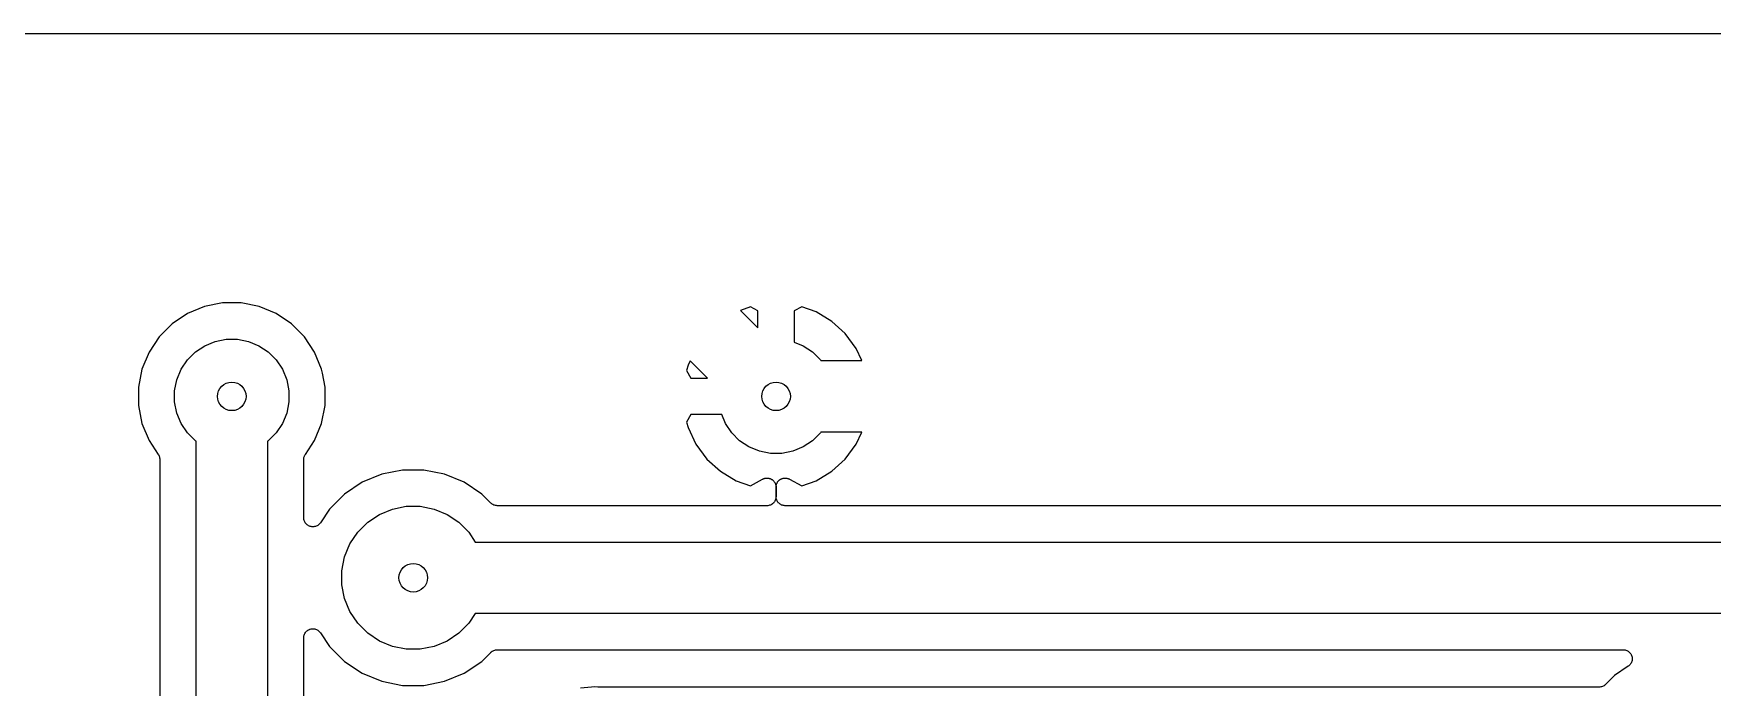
# Model space of a CAD drawing. Extents: x 4.55 to 7.45, y -4.55 to -2.5.
# Drawn here: x 5.991 to 6.916, y -2.86 to -2.5 of the extents above; entities that cross this region are included whole.
import ezdxf

# ---------------------------------------------------------------- set-up
doc = ezdxf.new("R2010")
doc.units = 0
doc.header["$MEASUREMENT"] = 0
doc.layers.add('BLACK', color=7, linetype='CONTINUOUS')

msp = doc.modelspace()

# ---------------------------------------------------------------- linework, layer by layer
at = {"layer": 'BLACK', "linetype": 'CONTINUOUS'}
for p, q in [((4.555, -2.5), (7.445, -2.5)), ((6.07561, -2.65436), (6.06717, -2.66)), ((6.08498, -2.65048), (6.07561, -2.65436)), ((6.09493, -2.6485), (6.08498, -2.65048)), ((6.10507, -2.6485), (6.09493, -2.6485)), ((6.11502, -2.65048), (6.10507, -2.6485)), ((6.12439, -2.65436), (6.11502, -2.65048)), ((6.13283, -2.66), (6.12439, -2.65436)), ((6.38583, -2.65066), (6.38044, -2.6526)), ((6.38044, -2.6526), (6.39, -2.66216)), ((6.39, -2.65294), (6.38583, -2.65066)), ((6.39, -2.66216), (6.39, -2.65294)), ((6.41417, -2.65066), (6.41, -2.65294)), ((6.41, -2.65294), (6.41, -2.67005)), ((6.42202, -2.65348), (6.41417, -2.65066)), ((6.43067, -2.65867), (6.42202, -2.65348)), ((6.06717, -2.66), (6.06, -2.66717)), ((6.14, -2.66717), (6.13283, -2.66)), ((6.43815, -2.66544), (6.43067, -2.65867)), ((6.06, -2.66717), (6.05436, -2.67561)), ((6.07992, -2.67554), (6.08508, -2.67209)), ((6.08508, -2.67209), (6.09081, -2.66971)), ((6.09081, -2.66971), (6.0969, -2.6685)), ((6.0969, -2.6685), (6.1031, -2.6685)), ((6.1031, -2.6685), (6.10919, -2.66971)), ((6.10919, -2.66971), (6.11492, -2.67209)), ((6.11492, -2.67209), (6.12008, -2.67554)), ((6.14564, -2.67561), (6.14, -2.66717)), ((6.41, -2.67005), (6.41492, -2.67209)), ((6.41492, -2.67209), (6.42008, -2.67554)), ((6.44416, -2.67355), (6.43815, -2.66544)), ((6.44735, -2.68031), (6.44416, -2.67355)), ((6.05436, -2.67561), (6.05048, -2.68498)), ((6.07209, -2.68508), (6.07554, -2.67992)), ((6.07554, -2.67992), (6.07992, -2.67554)), ((6.12008, -2.67554), (6.12446, -2.67992)), ((6.12446, -2.67992), (6.12791, -2.68508)), ((6.14952, -2.68498), (6.14564, -2.67561)), ((6.35148, -2.68278), (6.3506, -2.6857)), ((6.35259, -2.68043), (6.35148, -2.68278)), ((6.36216, -2.69), (6.35259, -2.68043)), ((6.42008, -2.67554), (6.42446, -2.67992)), ((6.42446, -2.67992), (6.42473, -2.68031)), ((6.42473, -2.68031), (6.44735, -2.68031)), ((6.05048, -2.68498), (6.0485, -2.69493)), ((6.0685, -2.6969), (6.06971, -2.69081)), ((6.06971, -2.69081), (6.07209, -2.68508)), ((6.12791, -2.68508), (6.13029, -2.69081)), ((6.13029, -2.69081), (6.1315, -2.6969)), ((6.14997, -2.68723), (6.14952, -2.68498)), ((6.1515, -2.69493), (6.14997, -2.68723)), ((6.3506, -2.6857), (6.35296, -2.69)), ((6.35296, -2.69), (6.36216, -2.69)), ((6.0485, -2.69493), (6.0485, -2.70507)), ((6.0685, -2.7031), (6.0685, -2.6969)), ((6.1315, -2.6969), (6.1315, -2.7031)), ((6.1515, -2.70507), (6.1515, -2.69493)), ((6.0485, -2.70507), (6.05048, -2.71502)), ((6.06971, -2.70919), (6.0685, -2.7031)), ((6.07209, -2.71492), (6.06971, -2.70919)), ((6.13029, -2.70919), (6.12791, -2.71492)), ((6.1315, -2.7031), (6.13029, -2.70919)), ((6.14952, -2.71502), (6.1515, -2.70507)), ((6.35296, -2.71), (6.3506, -2.7143)), ((6.37005, -2.71), (6.35296, -2.71)), ((6.37209, -2.71492), (6.37005, -2.71)), ((6.05048, -2.71502), (6.05436, -2.72439)), ((6.07554, -2.72008), (6.07209, -2.71492)), ((6.07992, -2.72446), (6.07554, -2.72008)), ((6.12446, -2.72008), (6.12008, -2.72446)), ((6.12791, -2.71492), (6.12446, -2.72008)), ((6.14564, -2.72439), (6.14952, -2.71502)), ((6.3506, -2.7143), (6.35148, -2.71722)), ((6.35148, -2.71722), (6.35584, -2.72645)), ((6.37554, -2.72008), (6.37209, -2.71492)), ((6.37992, -2.72446), (6.37554, -2.72008)), ((6.42446, -2.72008), (6.42008, -2.72446)), ((6.42473, -2.71969), (6.42446, -2.72008)), ((6.44735, -2.71969), (6.42473, -2.71969)), ((6.44416, -2.72645), (6.44735, -2.71969)), ((6.05436, -2.72439), (6.05947, -2.73204)), ((6.08031, -2.72473), (6.07992, -2.72446)), ((6.08031, -3.06358), (6.08031, -2.72473)), ((6.12008, -2.72446), (6.11969, -2.72473)), ((6.11969, -2.72473), (6.11969, -3.06358)), ((6.14053, -2.73204), (6.14564, -2.72439)), ((6.35584, -2.72645), (6.36185, -2.73456)), ((6.38508, -2.72791), (6.37992, -2.72446)), ((6.39081, -2.73029), (6.38508, -2.72791)), ((6.41492, -2.72791), (6.40919, -2.73029)), ((6.42008, -2.72446), (6.41492, -2.72791)), ((6.43815, -2.73456), (6.44416, -2.72645)), ((6.05947, -2.73204), (6.05948, -2.73205)), ((6.05948, -2.73205), (6.05948, -2.73205)), ((6.05948, -2.73205), (6.05948, -2.73205)), ((6.05948, -2.73205), (6.05951, -2.73209)), ((6.05951, -2.73209), (6.05972, -2.73251)), ((6.05972, -2.73251), (6.05994, -2.73291)), ((6.05994, -2.73291), (6.05995, -2.73294)), ((6.05995, -2.73294), (6.05996, -2.73296)), ((6.05996, -2.73296), (6.06009, -2.7334)), ((6.06009, -2.7334), (6.06022, -2.73384)), ((6.06022, -2.73384), (6.06022, -2.73387)), ((6.06022, -2.73387), (6.06023, -2.7339)), ((6.06023, -2.7339), (6.06027, -2.73436)), ((6.06027, -2.73436), (6.06031, -2.73481)), ((6.06031, -2.73481), (6.06032, -3.04222)), ((6.13969, -2.73474), (6.13974, -2.73429)), ((6.13969, -2.7348), (6.13969, -2.73474)), ((6.13969, -2.73481), (6.13969, -2.7348)), ((6.13969, -2.7348), (6.13969, -2.7348)), ((6.13969, -2.7348), (6.13969, -2.7348)), ((6.13969, -2.76692), (6.13969, -2.73481)), ((6.13974, -2.73429), (6.13978, -2.73383)), ((6.13978, -2.73383), (6.13979, -2.7338)), ((6.13979, -2.73377), (6.13993, -2.73333)), ((6.13979, -2.7338), (6.13979, -2.73377)), ((6.13993, -2.73333), (6.14007, -2.7329)), ((6.14007, -2.7329), (6.14008, -2.73287)), ((6.14008, -2.73287), (6.14009, -2.73284)), ((6.14009, -2.73284), (6.14031, -2.73244)), ((6.14031, -2.73244), (6.14053, -2.73204)), ((6.36185, -2.73456), (6.36933, -2.74133)), ((6.3969, -2.7315), (6.39081, -2.73029)), ((6.4031, -2.7315), (6.3969, -2.7315)), ((6.40919, -2.73029), (6.4031, -2.7315)), ((6.43067, -2.74133), (6.43815, -2.73456)), ((6.17188, -2.74739), (6.16215, -2.75388)), ((6.18268, -2.74291), (6.17188, -2.74739)), ((6.19415, -2.74063), (6.18268, -2.74291)), ((6.20585, -2.74063), (6.19415, -2.74063)), ((6.21732, -2.74291), (6.20585, -2.74063)), ((6.22812, -2.74739), (6.21732, -2.74291)), ((6.23785, -2.75388), (6.22812, -2.74739)), ((6.36933, -2.74133), (6.37798, -2.74652)), ((6.37798, -2.74652), (6.38583, -2.74934)), ((6.38583, -2.74934), (6.3926, -2.74564)), ((6.3926, -2.74564), (6.39266, -2.7456)), ((6.39266, -2.7456), (6.3929, -2.74551)), ((6.3929, -2.74551), (6.39313, -2.74539)), ((6.39313, -2.74539), (6.39335, -2.74532)), ((6.39335, -2.74532), (6.39357, -2.74523)), ((6.39357, -2.74523), (6.39382, -2.74519)), ((6.39382, -2.74519), (6.39406, -2.74511)), ((6.39406, -2.74511), (6.3943, -2.74509)), ((6.3943, -2.74509), (6.39453, -2.74505)), ((6.39453, -2.74505), (6.39478, -2.74505)), ((6.39478, -2.74505), (6.39503, -2.74502)), ((6.39503, -2.74502), (6.39527, -2.74505)), ((6.39527, -2.74505), (6.3955, -2.74505)), ((6.3955, -2.74505), (6.39575, -2.7451)), ((6.39575, -2.7451), (6.39601, -2.74513)), ((6.39601, -2.74513), (6.39623, -2.7452)), ((6.39623, -2.7452), (6.39646, -2.74524)), ((6.39646, -2.74524), (6.39669, -2.74534)), ((6.39669, -2.74534), (6.39694, -2.74542)), ((6.39694, -2.74542), (6.39714, -2.74553)), ((6.39714, -2.74553), (6.39736, -2.74562)), ((6.39736, -2.74562), (6.39757, -2.74576)), ((6.39757, -2.74576), (6.3978, -2.74588)), ((6.3978, -2.74588), (6.39798, -2.74603)), ((6.39798, -2.74603), (6.39817, -2.74616)), ((6.39817, -2.74616), (6.39835, -2.74634)), ((6.39835, -2.74634), (6.39855, -2.7465)), ((6.39855, -2.7465), (6.3987, -2.74668)), ((6.3987, -2.74668), (6.39886, -2.74685)), ((6.39886, -2.74685), (6.399, -2.74706)), ((6.399, -2.74706), (6.39916, -2.74726)), ((6.39916, -2.74726), (6.39927, -2.74746)), ((6.39927, -2.74746), (6.3994, -2.74766)), ((6.3994, -2.74766), (6.3995, -2.74789)), ((6.3995, -2.74789), (6.39962, -2.74812)), ((6.39962, -2.74812), (6.39969, -2.74834)), ((6.39969, -2.74834), (6.39978, -2.74856)), ((6.40024, -2.74849), (6.40033, -2.74828)), ((6.40033, -2.74828), (6.4004, -2.74805)), ((6.4004, -2.74805), (6.40053, -2.74783)), ((6.40053, -2.74783), (6.40063, -2.7476)), ((6.40063, -2.7476), (6.40076, -2.7474)), ((6.40076, -2.7474), (6.40087, -2.7472)), ((6.40087, -2.7472), (6.40104, -2.747)), ((6.40104, -2.747), (6.40118, -2.74679)), ((6.40118, -2.74679), (6.40135, -2.74663)), ((6.40135, -2.74663), (6.4015, -2.74645)), ((6.4015, -2.74645), (6.4017, -2.74629)), ((6.4017, -2.74629), (6.40188, -2.74611)), ((6.40188, -2.74611), (6.40208, -2.74599)), ((6.40208, -2.74599), (6.40226, -2.74584)), ((6.40226, -2.74584), (6.40249, -2.74572)), ((6.40249, -2.74572), (6.4027, -2.74558)), ((6.4027, -2.74558), (6.40292, -2.7455)), ((6.40292, -2.7455), (6.40313, -2.74539)), ((6.40313, -2.74539), (6.40337, -2.74532)), ((6.40337, -2.74532), (6.40361, -2.74522)), ((6.40361, -2.74522), (6.40384, -2.74518)), ((6.40384, -2.74518), (6.40406, -2.74511)), ((6.40406, -2.74511), (6.40432, -2.74509)), ((6.40432, -2.74509), (6.40457, -2.74504)), ((6.40457, -2.74504), (6.4048, -2.74505)), ((6.4048, -2.74505), (6.40503, -2.74502)), ((6.40503, -2.74502), (6.40529, -2.74505)), ((6.40529, -2.74505), (6.40554, -2.74505)), ((6.40554, -2.74505), (6.40577, -2.7451)), ((6.40577, -2.7451), (6.40601, -2.74513)), ((6.40601, -2.74513), (6.40625, -2.7452)), ((6.40625, -2.7452), (6.4065, -2.74525)), ((6.4065, -2.74525), (6.40671, -2.74535)), ((6.40671, -2.74535), (6.40694, -2.74542)), ((6.40694, -2.74542), (6.40716, -2.74554)), ((6.40716, -2.74554), (6.4074, -2.74564)), ((6.4074, -2.74564), (6.41417, -2.74934)), ((6.41417, -2.74934), (6.42202, -2.74652)), ((6.42202, -2.74652), (6.43067, -2.74133)), ((6.16215, -2.75388), (6.15388, -2.76215)), ((6.24281, -2.75885), (6.23785, -2.75388)), ((6.39937, -2.7577), (6.39915, -2.75811)), ((6.3996, -2.75728), (6.39937, -2.7577)), ((6.39961, -2.75725), (6.3996, -2.75727)), ((6.3996, -2.75727), (6.3996, -2.75728)), ((6.39975, -2.7568), (6.39961, -2.75725)), ((6.39989, -2.75635), (6.39975, -2.7568)), ((6.39978, -2.74856), (6.39983, -2.74881)), ((6.39983, -2.74881), (6.3999, -2.74905)), ((6.3999, -2.75632), (6.39989, -2.75634)), ((6.39989, -2.75634), (6.39989, -2.75635)), ((6.3999, -2.74905), (6.39993, -2.74929)), ((6.39995, -2.75585), (6.3999, -2.75632)), ((6.39993, -2.74929), (6.39997, -2.74952)), ((6.4, -2.75538), (6.39995, -2.75585)), ((6.39997, -2.74952), (6.39997, -2.74977)), ((6.39997, -2.74977), (6.4, -2.75002)), ((6.4, -2.74995), (6.40003, -2.7497)), ((6.4, -2.75002), (6.4, -2.74995)), ((6.4, -2.75531), (6.4, -2.75002)), ((6.4, -2.75002), (6.4, -2.75531)), ((6.40005, -2.75578), (6.4, -2.75531)), ((6.4, -2.75531), (6.4, -2.75535)), ((6.4, -2.75535), (6.4, -2.75535)), ((6.4, -2.75535), (6.4, -2.75535)), ((6.4, -2.75535), (6.4, -2.75538)), ((6.40003, -2.74945), (6.40008, -2.74922)), ((6.40003, -2.7497), (6.40003, -2.74945)), ((6.40009, -2.75625), (6.40005, -2.75578)), ((6.40008, -2.74922), (6.40011, -2.74899)), ((6.40009, -2.75627), (6.40009, -2.75625)), ((6.4001, -2.75629), (6.40009, -2.75627)), ((6.40023, -2.75674), (6.4001, -2.75629)), ((6.40011, -2.74899), (6.40019, -2.74874)), ((6.40019, -2.74874), (6.40024, -2.74849)), ((6.40036, -2.75719), (6.40023, -2.75674)), ((6.40037, -2.7572), (6.40036, -2.75719)), ((6.40038, -2.75722), (6.40037, -2.7572)), ((6.4006, -2.75764), (6.40038, -2.75722)), ((6.40082, -2.75805), (6.4006, -2.75764)), ((6.13973, -2.7674), (6.13969, -2.76692)), ((6.15388, -2.76215), (6.14884, -2.7697)), ((6.1749, -2.76942), (6.18135, -2.76511)), ((6.18135, -2.76511), (6.18852, -2.76214)), ((6.18852, -2.76214), (6.19612, -2.76063)), ((6.19612, -2.76063), (6.20388, -2.76063)), ((6.20388, -2.76063), (6.21148, -2.76214)), ((6.21148, -2.76214), (6.21865, -2.76511)), ((6.21865, -2.76511), (6.2251, -2.76942)), ((6.24317, -2.75914), (6.24281, -2.75885)), ((6.24352, -2.75944), (6.24317, -2.75914)), ((6.24355, -2.75945), (6.24352, -2.75944)), ((6.24357, -2.75947), (6.24355, -2.75945)), ((6.24397, -2.75969), (6.24357, -2.75947)), ((6.24438, -2.75991), (6.24397, -2.75969)), ((6.2444, -2.75992), (6.24438, -2.75991)), ((6.24443, -2.75993), (6.2444, -2.75992)), ((6.24487, -2.76007), (6.24443, -2.75993)), ((6.24531, -2.76021), (6.24487, -2.76007)), ((6.24533, -2.76021), (6.24531, -2.76021)), ((6.24536, -2.76022), (6.24533, -2.76021)), ((6.24582, -2.76026), (6.24536, -2.76022)), ((6.24628, -2.76031), (6.24582, -2.76026)), ((6.24633, -2.76031), (6.24628, -2.76031)), ((6.24635, -2.76031), (6.24633, -2.76031)), ((6.24633, -2.76031), (6.24633, -2.76031)), ((6.24633, -2.76031), (6.24633, -2.76031)), ((6.395, -2.76031), (6.24635, -2.76031)), ((6.39547, -2.76027), (6.395, -2.76031)), ((6.39594, -2.76023), (6.39547, -2.76027)), ((6.39595, -2.76022), (6.39594, -2.76023)), ((6.39597, -2.76022), (6.39595, -2.76022)), ((6.39642, -2.76008), (6.39597, -2.76022)), ((6.39687, -2.75995), (6.39642, -2.76008)), ((6.39689, -2.75994), (6.39687, -2.75995)), ((6.39691, -2.75994), (6.39689, -2.75994)), ((6.39732, -2.75972), (6.39691, -2.75994)), ((6.39774, -2.7595), (6.39732, -2.75972)), ((6.39775, -2.75949), (6.39774, -2.7595)), ((6.39777, -2.75948), (6.39775, -2.75949)), ((6.39813, -2.75918), (6.39777, -2.75948)), ((6.3985, -2.75889), (6.39813, -2.75918)), ((6.39851, -2.75887), (6.3985, -2.75889)), ((6.39852, -2.75886), (6.39851, -2.75887)), ((6.39882, -2.7585), (6.39852, -2.75886)), ((6.39913, -2.75814), (6.39882, -2.7585)), ((6.39915, -2.75811), (6.39913, -2.75812)), ((6.39913, -2.75812), (6.39913, -2.75814)), ((6.40083, -2.75807), (6.40082, -2.75805)), ((6.40084, -2.75808), (6.40083, -2.75807)), ((6.40113, -2.75845), (6.40084, -2.75808)), ((6.40143, -2.75881), (6.40113, -2.75845)), ((6.40144, -2.75882), (6.40143, -2.75881)), ((6.40145, -2.75884), (6.40144, -2.75882)), ((6.40182, -2.75914), (6.40145, -2.75884)), ((6.40218, -2.75944), (6.40182, -2.75914)), ((6.40219, -2.75945), (6.40218, -2.75944)), ((6.4022, -2.75946), (6.40219, -2.75945)), ((6.40262, -2.75968), (6.4022, -2.75946)), ((6.40303, -2.75991), (6.40262, -2.75968)), ((6.40305, -2.75992), (6.40303, -2.75991)), ((6.40306, -2.75992), (6.40305, -2.75992)), ((6.40351, -2.76006), (6.40306, -2.75992)), ((6.40396, -2.76021), (6.40351, -2.76006)), ((6.40398, -2.76021), (6.40396, -2.76021)), ((6.40399, -2.76021), (6.40398, -2.76021)), ((6.40446, -2.76026), (6.40399, -2.76021)), ((6.40493, -2.76031), (6.40446, -2.76026)), ((6.40496, -2.76031), (6.40493, -2.76031)), ((6.40497, -2.76031), (6.40496, -2.76031)), ((6.405, -2.76031), (6.40497, -2.76031)), ((6.40497, -2.76031), (6.40497, -2.76031)), ((6.95365, -2.76031), (6.405, -2.76031)), ((6.13978, -2.76788), (6.13973, -2.7674)), ((6.13978, -2.76789), (6.13978, -2.76788)), ((6.13992, -2.76836), (6.13978, -2.76789)), ((6.13978, -2.76789), (6.13978, -2.76789)), ((6.14006, -2.76881), (6.13992, -2.76836)), ((6.14006, -2.76882), (6.14006, -2.76881)), ((6.14006, -2.76883), (6.14006, -2.76882)), ((6.14029, -2.76926), (6.14006, -2.76883)), ((6.14051, -2.76968), (6.14029, -2.76926)), ((6.14052, -2.76968), (6.14051, -2.76968)), ((6.14052, -2.76969), (6.14052, -2.76968)), ((6.14082, -2.77006), (6.14052, -2.76969)), ((6.14113, -2.77044), (6.14082, -2.77006)), ((6.14114, -2.77044), (6.14113, -2.77044)), ((6.14113, -2.77044), (6.14113, -2.77044)), ((6.14151, -2.77075), (6.14114, -2.77044)), ((6.14188, -2.77106), (6.14151, -2.77075)), ((6.14189, -2.77107), (6.14188, -2.77106)), ((6.14188, -2.77106), (6.14188, -2.77106)), ((6.14232, -2.7713), (6.14189, -2.77107)), ((6.14274, -2.77153), (6.14232, -2.7713)), ((6.14275, -2.77153), (6.14274, -2.77153)), ((6.14274, -2.77153), (6.14274, -2.77153)), ((6.14322, -2.77168), (6.14275, -2.77153)), ((6.14367, -2.77182), (6.14322, -2.77168)), ((6.14368, -2.77182), (6.14367, -2.77182)), ((6.14367, -2.77182), (6.14367, -2.77182)), ((6.14417, -2.77187), (6.14368, -2.77182)), ((6.14464, -2.77192), (6.14417, -2.77187)), ((6.14465, -2.77192), (6.14464, -2.77192)), ((6.14464, -2.77192), (6.14464, -2.77192)), ((6.14513, -2.77188), (6.14465, -2.77192)), ((6.14561, -2.77184), (6.14513, -2.77188)), ((6.14562, -2.77183), (6.14561, -2.77184)), ((6.14609, -2.7717), (6.14562, -2.77183)), ((6.14562, -2.77183), (6.14562, -2.77183)), ((6.14655, -2.77156), (6.14609, -2.7717)), ((6.14656, -2.77156), (6.14655, -2.77156)), ((6.14655, -2.77156), (6.14655, -2.77156)), ((6.14699, -2.77133), (6.14656, -2.77156)), ((6.14741, -2.77111), (6.14699, -2.77133)), ((6.14742, -2.77111), (6.14741, -2.77111)), ((6.1478, -2.77081), (6.14742, -2.77111)), ((6.14742, -2.77111), (6.14742, -2.77111)), ((6.14817, -2.7705), (6.1478, -2.77081)), ((6.14818, -2.7705), (6.14817, -2.7705)), ((6.14849, -2.77013), (6.14818, -2.77049)), ((6.14818, -2.77049), (6.14818, -2.7705)), ((6.1488, -2.76976), (6.14849, -2.77013)), ((6.14881, -2.76975), (6.1488, -2.76976)), ((6.14884, -2.7697), (6.14881, -2.76975)), ((6.14881, -2.76975), (6.14881, -2.76975)), ((6.14881, -2.76975), (6.14881, -2.76975)), ((6.16511, -2.78135), (6.16942, -2.7749)), ((6.16942, -2.7749), (6.1749, -2.76942)), ((6.2251, -2.76942), (6.23058, -2.7749)), ((6.23058, -2.7749), (6.2342, -2.78031)), ((6.16214, -2.78852), (6.16511, -2.78135)), ((6.2342, -2.78031), (6.9658, -2.78031)), ((6.16063, -2.79612), (6.16214, -2.78852)), ((6.16063, -2.80388), (6.16063, -2.79612)), ((6.16214, -2.81148), (6.16063, -2.80388)), ((6.16511, -2.81865), (6.16214, -2.81148)), ((6.16942, -2.8251), (6.16511, -2.81865)), ((6.2342, -2.81969), (6.23058, -2.8251)), ((6.9658, -2.81969), (6.2342, -2.81969)), ((6.13979, -2.83204), (6.13994, -2.83158)), ((6.13994, -2.83158), (6.14008, -2.83112)), ((6.14008, -2.83112), (6.14009, -2.83111)), ((6.14009, -2.83111), (6.14032, -2.83069)), ((6.14009, -2.83111), (6.14009, -2.83111)), ((6.14032, -2.83069), (6.14055, -2.83026)), ((6.14055, -2.83026), (6.14056, -2.83026)), ((6.14056, -2.83025), (6.14087, -2.82988)), ((6.14056, -2.83026), (6.14056, -2.83025)), ((6.14087, -2.82988), (6.14118, -2.82952)), ((6.14118, -2.82952), (6.14118, -2.82951)), ((6.14118, -2.82951), (6.14119, -2.82951)), ((6.14119, -2.82951), (6.14156, -2.8292)), ((6.14156, -2.8292), (6.14194, -2.8289)), ((6.14194, -2.8289), (6.14195, -2.82889)), ((6.14194, -2.8289), (6.14194, -2.8289)), ((6.14195, -2.82889), (6.14238, -2.82867)), ((6.14238, -2.82867), (6.1428, -2.82845)), ((6.1428, -2.82845), (6.14281, -2.82845)), ((6.14281, -2.82844), (6.14327, -2.82831)), ((6.14281, -2.82845), (6.14281, -2.82844)), ((6.14327, -2.82831), (6.14374, -2.82817)), ((6.14374, -2.82817), (6.14374, -2.82817)), ((6.14374, -2.82817), (6.14375, -2.82817)), ((6.14375, -2.82817), (6.14422, -2.82812)), ((6.14422, -2.82812), (6.14471, -2.82808)), ((6.14471, -2.82808), (6.14471, -2.82808)), ((6.14471, -2.82808), (6.14472, -2.82808)), ((6.14472, -2.82808), (6.14519, -2.82813)), ((6.14519, -2.82813), (6.14568, -2.82818)), ((6.14568, -2.82818), (6.14568, -2.82818)), ((6.14568, -2.82818), (6.14569, -2.82818)), ((6.14569, -2.82818), (6.14615, -2.82832)), ((6.14615, -2.82832), (6.14661, -2.82846)), ((6.14661, -2.82846), (6.14662, -2.82847)), ((6.14662, -2.82847), (6.14662, -2.82847)), ((6.14662, -2.82847), (6.14705, -2.8287)), ((6.14705, -2.8287), (6.14747, -2.82893)), ((6.14747, -2.82893), (6.14748, -2.82893)), ((6.14748, -2.82893), (6.14748, -2.82893)), ((6.14748, -2.82893), (6.14786, -2.82925)), ((6.14786, -2.82925), (6.14822, -2.82955)), ((6.14822, -2.82955), (6.14823, -2.82955)), ((6.14823, -2.82955), (6.14823, -2.82956)), ((6.14823, -2.82956), (6.14854, -2.82993)), ((6.14854, -2.82993), (6.14884, -2.8303)), ((6.14884, -2.8303), (6.15388, -2.83785)), ((6.1749, -2.83058), (6.16942, -2.8251)), ((6.18135, -2.83489), (6.1749, -2.83058)), ((6.2251, -2.83058), (6.21865, -2.83489)), ((6.23058, -2.8251), (6.2251, -2.83058)), ((6.13969, -2.83301), (6.13974, -2.83252)), ((6.13969, -2.83302), (6.13969, -2.83301)), ((6.13969, -2.83308), (6.13969, -2.83302)), ((6.13969, -2.83302), (6.13969, -2.83302)), ((6.13969, -2.83302), (6.13969, -2.83302)), ((6.13969, -3.04222), (6.13969, -2.83308)), ((6.13974, -2.83252), (6.13979, -2.83205)), ((6.13979, -2.83205), (6.13979, -2.83204)), ((6.13979, -2.83205), (6.13979, -2.83205)), ((6.15388, -2.83785), (6.16215, -2.84612)), ((6.18852, -2.83786), (6.18135, -2.83489)), ((6.19612, -2.83937), (6.18852, -2.83786)), ((6.20388, -2.83937), (6.19612, -2.83937)), ((6.21148, -2.83786), (6.20388, -2.83937)), ((6.21865, -2.83489), (6.21148, -2.83786)), ((6.24286, -2.8411), (6.24322, -2.84081)), ((6.24322, -2.84081), (6.24358, -2.84052)), ((6.24358, -2.84052), (6.2436, -2.84051)), ((6.2436, -2.84051), (6.24362, -2.84049)), ((6.24362, -2.84049), (6.24404, -2.84028)), ((6.24404, -2.84028), (6.24444, -2.84006)), ((6.24444, -2.84006), (6.24447, -2.84005)), ((6.24447, -2.84005), (6.24449, -2.84004)), ((6.24449, -2.84004), (6.24494, -2.83991)), ((6.24494, -2.83991), (6.24538, -2.83978)), ((6.24538, -2.83978), (6.2454, -2.83978)), ((6.2454, -2.83978), (6.24543, -2.83977)), ((6.24543, -2.83977), (6.24589, -2.83973)), ((6.24589, -2.83973), (6.24635, -2.83969)), ((6.24635, -2.83969), (6.86692, -2.83969)), ((6.86692, -2.83969), (6.86698, -2.83969)), ((6.86698, -2.83969), (6.86698, -2.83969)), ((6.86698, -2.83969), (6.86698, -2.83969)), ((6.86698, -2.83969), (6.86699, -2.83969)), ((6.86699, -2.83969), (6.86748, -2.83974)), ((6.86748, -2.83974), (6.86795, -2.83979)), ((6.86795, -2.83979), (6.86795, -2.83979)), ((6.86795, -2.83979), (6.86796, -2.83979)), ((6.86796, -2.83979), (6.86842, -2.83994)), ((6.86842, -2.83994), (6.86888, -2.84008)), ((6.86888, -2.84008), (6.86889, -2.84009)), ((6.86889, -2.84009), (6.86889, -2.84009)), ((6.86889, -2.84009), (6.86931, -2.84032)), ((6.86931, -2.84032), (6.86974, -2.84055)), ((6.86974, -2.84055), (6.86974, -2.84056)), ((6.86974, -2.84056), (6.86975, -2.84056)), ((6.86975, -2.84056), (6.87012, -2.84087)), ((6.87012, -2.84087), (6.87048, -2.84118)), ((6.16215, -2.84612), (6.17188, -2.85261)), ((6.22812, -2.85261), (6.23785, -2.84612)), ((6.23785, -2.84612), (6.24281, -2.84115)), ((6.24281, -2.84115), (6.24282, -2.84114)), ((6.24282, -2.84114), (6.24282, -2.84114)), ((6.24282, -2.84114), (6.24283, -2.84114)), ((6.24283, -2.84114), (6.24286, -2.8411)), ((6.8697, -2.84884), (6.86215, -2.85388)), ((6.87007, -2.84854), (6.8697, -2.84884)), ((6.87044, -2.84823), (6.87007, -2.84854)), ((6.87045, -2.84823), (6.87044, -2.84823)), ((6.87075, -2.84786), (6.87045, -2.84822)), ((6.87045, -2.84822), (6.87045, -2.84823)), ((6.87048, -2.84118), (6.87049, -2.84118)), ((6.87049, -2.84118), (6.87049, -2.84119)), ((6.87049, -2.84119), (6.8708, -2.84156)), ((6.87107, -2.84748), (6.87075, -2.84786)), ((6.8708, -2.84156), (6.8711, -2.84194)), ((6.8713, -2.84705), (6.87107, -2.84747)), ((6.87107, -2.84747), (6.87107, -2.84748)), ((6.87107, -2.84748), (6.87107, -2.84748)), ((6.8711, -2.84194), (6.8711, -2.84194)), ((6.8711, -2.84194), (6.87111, -2.84195)), ((6.87111, -2.84195), (6.87133, -2.84237)), ((6.87153, -2.84662), (6.8713, -2.84705)), ((6.87133, -2.84237), (6.87155, -2.8428)), ((6.87154, -2.84661), (6.87153, -2.84662)), ((6.87153, -2.84662), (6.87153, -2.84662)), ((6.87168, -2.84615), (6.87154, -2.84661)), ((6.87155, -2.8428), (6.87155, -2.84281)), ((6.87155, -2.84281), (6.87156, -2.84281)), ((6.87156, -2.84281), (6.87169, -2.84326)), ((6.87182, -2.84569), (6.87168, -2.84615)), ((6.87169, -2.84326), (6.87183, -2.84374)), ((6.87187, -2.8452), (6.87182, -2.84568)), ((6.87182, -2.84568), (6.87182, -2.84568)), ((6.87182, -2.84568), (6.87182, -2.84569)), ((6.87183, -2.84374), (6.87183, -2.84374)), ((6.87183, -2.84374), (6.87183, -2.84375)), ((6.87183, -2.84375), (6.87188, -2.84422)), ((6.87192, -2.84472), (6.87187, -2.8452)), ((6.87188, -2.84422), (6.87192, -2.84471)), ((6.87192, -2.84471), (6.87192, -2.84471)), ((6.87192, -2.84471), (6.87192, -2.84472)), ((6.17188, -2.85261), (6.18268, -2.85709)), ((6.18268, -2.85709), (6.19415, -2.85937)), ((6.19415, -2.85937), (6.20585, -2.85937)), ((6.20585, -2.85937), (6.21732, -2.85709)), ((6.21732, -2.85709), (6.22812, -2.85261)), ((6.85638, -2.85951), (6.85597, -2.85972)), ((6.8564, -2.85949), (6.85638, -2.85951)), ((6.85642, -2.85948), (6.8564, -2.85949)), ((6.85678, -2.85919), (6.85642, -2.85948)), ((6.85714, -2.8589), (6.85678, -2.85919)), ((6.85717, -2.85886), (6.85714, -2.8589)), ((6.85718, -2.85886), (6.85717, -2.85886)), ((6.85719, -2.85885), (6.85718, -2.85886)), ((6.85718, -2.85886), (6.85718, -2.85886)), ((6.86215, -2.85388), (6.85719, -2.85885)), ((6.2983, -2.86029), (6.29222, -2.86089)), ((6.3, -2.86012), (6.2983, -2.86029)), ((6.3017, -2.86029), (6.3, -2.86012)), ((6.30192, -2.86029), (6.3017, -2.86029)), ((6.30213, -2.86031), (6.30192, -2.86029)), ((6.30219, -2.86031), (6.30213, -2.86031)), ((6.85365, -2.86031), (6.30219, -2.86031)), ((6.85411, -2.86027), (6.85365, -2.86031)), ((6.85457, -2.86023), (6.85411, -2.86027)), ((6.8546, -2.86022), (6.85457, -2.86023)), ((6.85462, -2.86022), (6.8546, -2.86022)), ((6.85506, -2.86009), (6.85462, -2.86022)), ((6.85551, -2.85996), (6.85506, -2.86009)), ((6.85553, -2.85995), (6.85551, -2.85996)), ((6.85556, -2.85994), (6.85553, -2.85995)), ((6.85597, -2.85972), (6.85556, -2.85994))]:
    msp.add_line(p, q, dxfattribs=at)
at = {"layer": 'BLACK'}
for centre in [(6.1, -2.7), (6.4, -2.7), (6.2, -2.8)]:
    msp.add_circle(centre, 0.00787, dxfattribs=at)

doc.saveas('drawing.dxf')
